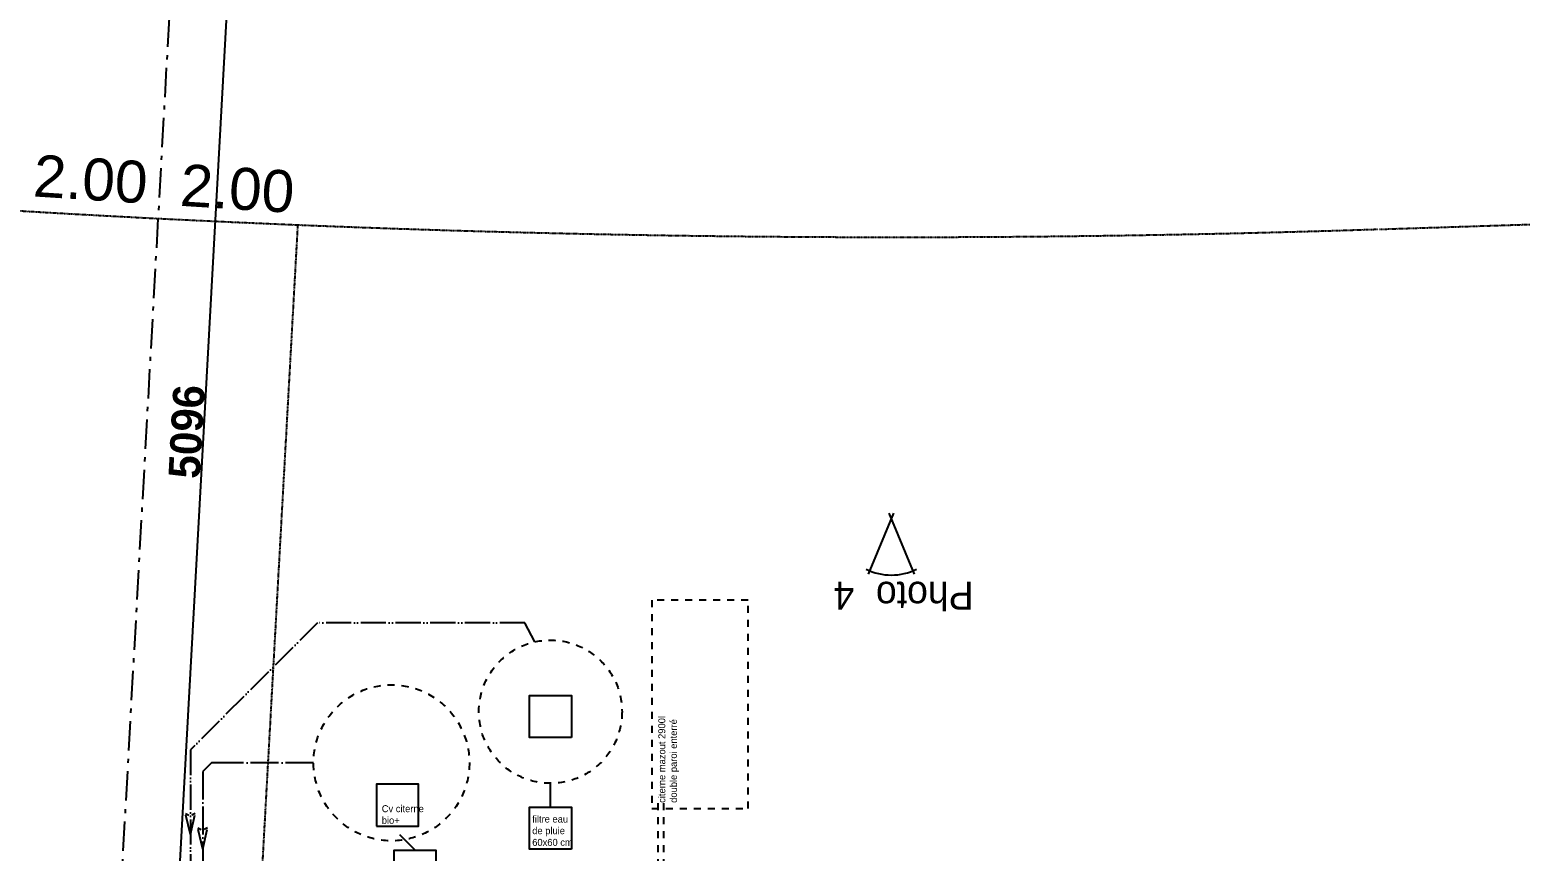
# Model space of a CAD drawing. Header units: millimetres. Extents: x -44462 to 306987, y -116160 to 12874.
# Drawn here: x -23309 to -21176, y -59724 to -58549 of the extents above; entities that cross this region are included whole.
import ezdxf
from ezdxf.enums import TextEntityAlignment as Align

# ---------------------------------------------------------------- set-up
doc = ezdxf.new("R2010")
doc.units = ezdxf.units.MM
doc.header["$PDMODE"] = 35
doc.header["$PDSIZE"] = 10
for name, pattern in [('ACAD_ISO05W100', [33, 24, -3, 0, -3, 0, -3]), ('DCAD_Center', [36, 21, -6, 3, -6]), ('LINETYPE_0', [0]), ('TRAIT_4', [20, 10, -10]), ('TRAIT_6', [100, 80, -10, 0, -10])]:
    doc.linetypes.add(name, pattern=pattern)
for name, color, linetype in [('1', 7, 'Continuous'), ('38', 7, 'Continuous'), ('ACWLAYER001', 7, 'LINETYPE_0'), ('AVP_HACHURES', 8, 'Continuous'), ('BLANC', 7, 'Continuous'), ('MURS', 7, 'Continuous'), ('TEXTE', 1, 'Continuous')]:
    doc.layers.add(name, color=color, linetype=linetype)
doc.styles.add('CENTURY GOTHIC', font='GOTHIC.TTF')
doc.styles.add('Century Gothic Gras', font='GOTHICB.TTF')
doc.dimstyles.new('1-200', dxfattribs={"dimtxt": 30, "dimasz": 40, "dimexe": 1.25, "dimexo": 0.625, "dimtad": 1, "dimdec": 0, "dimtxsty": 'Century Gothic Gras', "dimblk": 'ORIGIN', "dimcen": 2.5, "dimclrd": 8, "dimclre": 5, "dimclrt": 6, "dimadec": 0, "dimazin": 0, "dimtfac": 1, "dimtdec": 0, "dimtmove": 0, "dimatfit": 3, "dimldrblk": 'ORIGIN', "dimfxl": 0, "dimarcsym": 0})

# ---------------------------------------------------------------- blocks, each defined once
blk = doc.blocks.new('_Origin')
at = {"color": 0, "linetype": 'Continuous', "lineweight": -2}
blk.add_line((0, 0), (-1, 0), dxfattribs=at)
blk.add_circle((0, 0), 0.5, dxfattribs=at)
blk = doc.blocks.new('*D421')
at = {"color": 5, "lineweight": -2}
for p, q in [((-23000.3, -56576.5), (-22917.9, -56581.1)), ((-23281.9, -61664.4), (-23199.5, -61669))]:
    blk.add_line(p, q, dxfattribs=at)
at = {"color": 8, "lineweight": -2}
blk.add_line((-23198.6, -61629), (-22921.4, -56621), dxfattribs=at)
at = {"layer": 'Defpoints', "color": 0}
for p in [(-23000.9, -56576.5), (-22919.1, -56581), (-23282.6, -61664.4)]:
    blk.add_point(p, dxfattribs=at)
at = {"color": 8, "lineweight": -2, "xscale": 40, "yscale": 40, "zscale": 40}
for p, rotation in [((-22919.1, -56581), 86.83157791941849), ((-23200.8, -61668.9), 266.8315779194185)]:
    blk.add_blockref('_Origin', p, dxfattribs=dict(at, rotation=rotation))
at = {"color": 6, "insert": (-23084.2, -59123.6), "char_height": 30, "attachment_point": 5, "rotation": 86.8316, "style": 'Century Gothic Gras'}
blk.add_mtext('{\\H1.5x;5096}', dxfattribs=at)
blk = doc.blocks.new('photon°')
for p, q in [((-33.3, 80.4), (2.9, -7)), ((-2.9, -7), (33.3, 80.4))]:
    blk.add_line(p, q)
blk.add_arc((0, 0), 81.7, 63.7617, 116.2383)
at = {"style": 'CENTURY GOTHIC'}
blk.add_text('Photo ', height=40, dxfattribs=at).set_placement((-117.7, 91.3))
blk.add_attdef('N°', (53, 91.3), '', height=40, dxfattribs=at)
blk = doc.blocks.new('A$C61507C04')
at = {"layer": 'AVP_HACHURES', "color": 3, "linetype": 'ACAD_ISO05W100', "ltscale": 1.5}
for p, q in [((0, 0), (-8.6, 37.8)), ((-8.6, 37.8), (-2.8, 35)), ((0, 0), (8.6, 37.8)), ((8.6, 37.8), (2.8, 35))]:
    blk.add_line(p, q, dxfattribs=at)

msp = doc.modelspace()

# ---------------------------------------------------------------- linework, layer by layer
at = {"layer": '1', "color": 5, "linetype": 'DCAD_Center', "ltscale": 0.055556, "flags": 128}
msp.add_lwpolyline([(-21377.4, -58834), (-20968.9, -58820.8)], dxfattribs=at)
at = {"layer": '1', "color": 5, "linetype": 'DCAD_Center', "ltscale": 0.055556}
for start, end in [(265.03743, 267.1057), (267.1057, 271.88807)]:
    msp.add_arc((-22068.7, -37926.1), 20919.2, start, end, dxfattribs=at)
at = {"layer": '38', "color": 5, "linetype": 'DCAD_Center', "ltscale": 0.055556, "flags": 128}
msp.add_lwpolyline([(-23019.2, -60525.4), (-22925.2, -58827.8)], dxfattribs=at)
at = {"layer": 'ACWLAYER001', "color": 6, "linetype": 'Continuous', "ltscale": 2}
for points in [[(-22533.9, -59560.9), (-22593.9, -59560.9), (-22593.9, -59500.9), (-22533.9, -59500.9)], [(-22812.8, -59687.9), (-22752.8, -59687.9), (-22752.8, -59627.9), (-22812.8, -59627.9)], [(-22533.9, -59720.9), (-22593.9, -59720.9), (-22593.9, -59660.9), (-22533.9, -59660.9)], [(-22727.7, -59782.3), (-22787.7, -59782.3), (-22787.7, -59722.3), (-22727.7, -59722.3)]]:
    msp.add_lwpolyline(points, close=True, dxfattribs=at)
at = {"layer": 'AVP_HACHURES', "color": 3, "linetype": 'ACAD_ISO05W100', "ltscale": 1.5}
for p, q in [((-22897.3, -59397), (-23079.1, -59578.8)), ((-22600.5, -59397), (-22897.3, -59397)), ((-22586.1, -59424.2), (-22600.5, -59397)), ((-23079.1, -59578.8), (-23079.1, -60508.9)), ((-22563.9, -59660.9), (-22563.9, -59622.3))]:
    msp.add_line(p, q, dxfattribs=at)
at = {"layer": 'BLANC', "linetype": 'DCAD_Center', "ltscale": 2}
msp.add_line((-23282.6, -61664.3), (-23000.9, -56576.5), dxfattribs=at)
at = {"layer": 'MURS', "color": 6, "linetype": 'TRAIT_6', "ltscale": 0.5}
for p, q in [((-23049.1, -59597.3), (-23061.5, -59609.6)), ((-23036.2, -59597.3), (-23049.1, -59597.3)), ((-22902.9, -59597.3), (-23049.1, -59597.3)), ((-23061.5, -59609.6), (-23061.5, -60508.9)), ((-22757.7, -59722.3), (-22779.6, -59700.4))]:
    msp.add_line(p, q, dxfattribs=at)
at = {"layer": 'MURS', "color": 6, "linetype": 'TRAIT_4'}
for p, q in [((-22410.4, -59655.2), (-22410.4, -59864.4)), ((-22402.3, -59655.2), (-22402.3, -59864.4))]:
    msp.add_line(p, q, dxfattribs=at)
msp.add_lwpolyline([(-22281.1, -59364.5), (-22418.7, -59364.5), (-22418.7, -59662.7), (-22281.1, -59662.7)], close=True, dxfattribs=at)
for centre, radius in [((-22563.9, -59524.2), 102.4), ((-22791.4, -59597.3), 111.5)]:
    msp.add_circle(centre, radius, dxfattribs=at)

# ---------------------------------------------------------------- block references
at = {"layer": 'AVP_HACHURES', "xscale": -0.8000000000029104, "yscale": 0.8000000000029104, "zscale": 0.8}
for p in [(-23079.1, -59700), (-23061.5, -59720.7)]:
    msp.add_blockref('A$C61507C04', p, dxfattribs=at)
at = {"layer": 'TEXTE', "rotation": 180}
msp.add_blockref('photon°', (-22076.1, -59247), dxfattribs=at).add_auto_attribs({'N°': '4'})

# ---------------------------------------------------------------- texts
at = {"layer": 'TEXTE', "style": 'CENTURY GOTHIC', "width": 1.006545}
for p, p2 in [((-23305.2, -58787), (-23142.4, -58797.3)), ((-23095.2, -58800.4), (-22932.4, -58810.7))]:
    e = msp.add_text('2.00', height=60, rotation=356.3884, dxfattribs=at)
    e.set_placement(p, p2, align=Align.FIT)
    e.dxf.unprotected_set("ltscale", 0)
at = {"layer": 'TEXTE', "insert": (-22409.6, -59654.5), "char_height": 10, "width": 125.898, "attachment_point": 1, "rotation": 90, "style": 'CENTURY GOTHIC'}
msp.add_mtext('citerne mazout 2900l double paroi enterré', dxfattribs=at)
at = {"layer": 'TEXTE', "char_height": 10, "attachment_point": 1, "style": 'CENTURY GOTHIC'}
for s, insert, width in [('{\\C256;Cv citerne\\Pbio+}', (-22805.3, -59657.9), 125.898), ('filtre eau \\Pde pluie\\P60x60 cm', (-22590, -59672.7), 71.425)]:
    msp.add_mtext(s, dxfattribs=dict(at, insert=insert, width=width))

# ---------------------------------------------------------------- dimensions: what is measured, and where the dimension line sits
dim = msp.add_aligned_dim(p1=(-23282.6, -61664.4), p2=(-23000.9, -56576.5), distance=-81.9, text='{\\H1.5x;<>}', dimstyle='1-200')
dim.commit()
dim.dimension.update_dxf_attribs({"geometry": '*D421', "text_midpoint": (-23084.2, -59123.6)})

doc.saveas('drawing.dxf')
